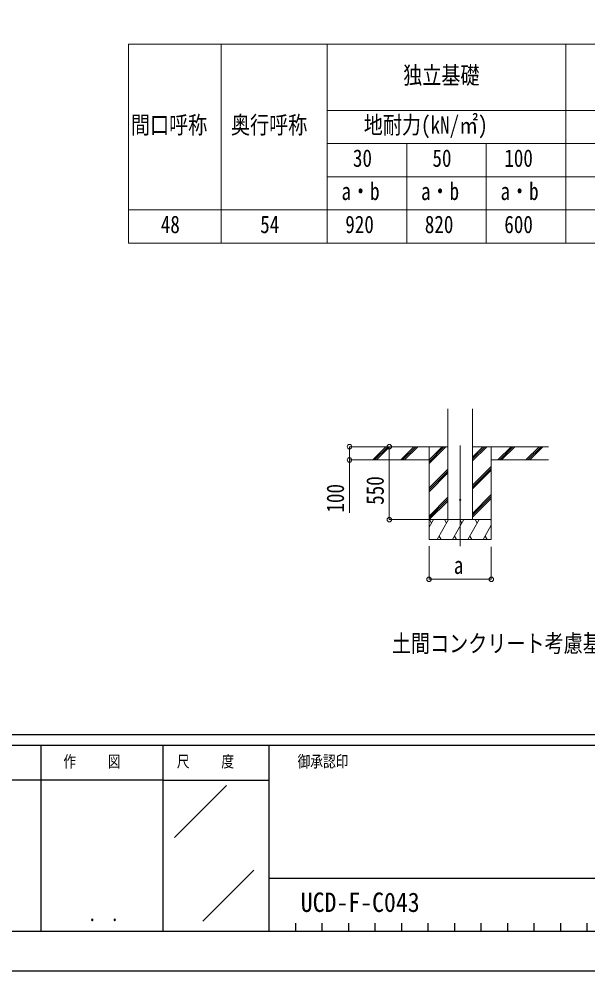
# Model space of a CAD drawing. Units: millimetres, scale not verified. Extents: x -16820 to 16820, y -11880 to 11880.
# Drawn here: x 6855 to 11148, y -11880 to -4700 of the extents above; entities that cross this region are included whole.
import ezdxf
from ezdxf.enums import TextEntityAlignment as Align

# ---------------------------------------------------------------- set-up
doc = ezdxf.new("R2010")
doc.units = ezdxf.units.MM
doc.header["$LTSCALE"] = 40
for name, color, linetype, lineweight in [('0-1_TABLE1', 7, 'Continuous', 18), ('0-3_YKK_12', 40, 'Continuous', 18), ('0-4_YKK_13', 120, 'Continuous', 18), ('0-5_YKK_A1', 120, 'Continuous', 18), ('0-6_YKK_D', 200, 'Continuous', 18)]:
    doc.layers.add(name, color=color, linetype=linetype, lineweight=lineweight)
doc.layers.add('0-2_USER1', color=92, linetype='Continuous')
doc.layers.add('0-7_YKK_ZWAK', color=134, linetype='Continuous')
doc.styles.add('ＭＳ ゴシック', font='')
doc.styles.get('ＭＳ ゴシック').set_extended_font_data('MS Gothic')

msp = doc.modelspace()

# ---------------------------------------------------------------- linework, layer by layer
at = {"layer": '0-1_TABLE1'}
for p, q in [((7680.08, -4889.02), (13680.08, -4889.02)), ((7680.08, -4889.02), (7680.08, -6389.02)), ((8380.08, -4889.02), (8380.08, -6389.02)), ((9180.08, -5389.02), (13680.08, -5389.02)), ((9180.08, -5639.02), (13680.08, -5639.02)), ((9780.08, -5639.02), (9780.08, -6389.02)), ((10380.08, -5639.02), (10380.08, -6389.02)), ((9180.08, -5889.02), (13680.08, -5889.02))]:
    msp.add_line(p, q, dxfattribs=at)
for points in [[(9180.08, -4889.02), (9180.08, -5389.02), (9180.08, -6139.02), (9180.08, -6389.02)], [(10980.08, -4889.02), (10980.08, -5389.02), (10980.08, -5639.02), (10980.08, -5889.02), (10980.08, -6389.02)], [(7680.08, -6139.02), (8380.08, -6139.02), (9180.08, -6139.02), (10380.08, -6139.02), (10980.08, -6139.02), (13680.08, -6139.02)], [(7680.08, -6389.02), (9180.08, -6389.02), (13680.08, -6389.02)]]:
    msp.add_lwpolyline(points, dxfattribs=at)
at = {"layer": '0-3_YKK_12'}
msp.add_line((10183.81, -7916.4), (10183.81, -8675.61), dxfattribs=at)
at = {"layer": '0-4_YKK_13'}
msp.add_circle((10183.81, -8325.61), 5, dxfattribs=at)
at = {"layer": '0-5_YKK_A1'}
for p, q in [((10090.06, -8475.61), (10090.06, -7640.26)), ((10277.56, -8475.61), (10277.56, -7640.26)), ((10090.06, -7925.61), (9457.86, -7925.61)), ((9524.55, -8024.21), (9623.15, -7925.61)), ((9537.29, -8025.61), (9637.29, -7925.61)), ((9551.43, -8025.61), (9651.43, -7925.61)), ((9736.68, -8024.21), (9835.28, -7925.61)), ((9749.42, -8025.61), (9849.42, -7925.61)), ((9763.56, -8025.61), (9863.56, -7925.61)), ((9948.81, -7925.61), (9948.81, -8625.61)), ((9948.81, -8052.49), (10075.69, -7925.61)), ((9948.81, -8038.35), (10061.55, -7925.61)), ((9948.81, -8024.21), (10047.41, -7925.61)), ((10277.56, -8032.11), (10384.06, -7925.61)), ((10277.56, -8017.97), (10369.92, -7925.61)), ((10277.56, -8003.82), (10355.78, -7925.61)), ((10277.56, -7925.61), (10849.43, -7925.61)), ((10418.81, -7925.61), (10418.81, -8625.61)), ((10467.91, -8025.61), (10567.91, -7925.61)), ((10482.05, -8025.61), (10582.05, -7925.61)), ((10496.19, -8025.61), (10596.19, -7925.61)), ((10680.04, -8025.61), (10780.04, -7925.61)), ((10694.18, -8025.61), (10794.18, -7925.61)), ((10708.33, -8025.61), (10808.33, -7925.61)), ((9948.81, -8025.61), (9457.86, -8025.61)), ((10418.81, -8025.61), (10849.43, -8025.61)), ((9948.81, -8236.34), (10090.06, -8095.09)), ((9948.81, -8250.48), (10090.06, -8109.23)), ((10277.56, -8215.95), (10418.81, -8074.71)), ((10277.56, -8230.1), (10418.81, -8088.85)), ((10277.56, -8244.24), (10418.81, -8102.99)), ((9948.81, -8264.62), (10090.06, -8123.37)), ((9948.81, -8448.47), (10090.06, -8307.22)), ((9948.81, -8462.61), (10090.06, -8321.36)), ((10277.56, -8428.09), (10418.81, -8286.84)), ((10277.56, -8442.23), (10418.81, -8300.98)), ((10277.56, -8456.37), (10418.81, -8315.12)), ((9949.96, -8475.61), (10090.06, -8335.5)), ((10418.81, -8475.61), (9948.81, -8475.61)), ((9948.81, -8531.78), (9981.24, -8475.61)), ((9966.24, -8501.59), (9951.24, -8475.61)), ((10010.11, -8625.61), (10096.71, -8475.61)), ((10081.71, -8501.59), (10066.71, -8475.61)), ((10125.58, -8625.61), (10212.18, -8475.61)), ((10197.18, -8501.59), (10182.18, -8475.61)), ((10241.05, -8625.61), (10327.65, -8475.61)), ((10312.65, -8501.59), (10297.65, -8475.61)), ((10356.52, -8625.61), (10418.81, -8517.72)), ((10418.81, -8485.47), (10413.12, -8475.61)), ((10025.11, -8599.63), (10040.11, -8625.61)), ((10140.58, -8599.63), (10155.58, -8625.61)), ((10256.05, -8599.63), (10271.05, -8625.61)), ((10371.52, -8599.63), (10386.52, -8625.61)), ((9948.81, -8625.61), (10418.81, -8625.61))]:
    msp.add_line(p, q, dxfattribs=at)
at = {"layer": '0-6_YKK_D'}
for p, q in [((9523.47, -7925.61), (9347.81, -7925.61)), ((9682.75, -7925.61), (9647.81, -7925.61)), ((9648.81, -7925.61), (9648.81, -8475.61)), ((9523.47, -8025.61), (9347.81, -8025.61)), ((9947.81, -8475.61), (9647.81, -8475.61)), ((9948.81, -8675.61), (9948.81, -8926.61)), ((10418.81, -8679.68), (10418.81, -8926.61)), ((9948.81, -8925.61), (10418.81, -8925.61))]:
    msp.add_line(p, q, dxfattribs=at)
msp.add_lwpolyline([(9348.81, -7925.61), (9348.81, -8025.61), (9348.81, -8424.46)], dxfattribs=at)
for centre in [(9348.81, -7925.61), (9648.81, -7925.61), (9348.81, -8025.61), (9648.81, -8475.61), (9948.81, -8925.61), (10418.81, -8925.61)]:
    msp.add_circle(centre, 17, dxfattribs=at)
at = {"layer": '0-7_YKK_ZWAK'}
for p, q in [((15580.08, -10100), (-15619.92, -10100)), ((7020.08, -10180), (7020.08, -11580)), ((7940.08, -10180), (7940.08, -11580)), ((8740.08, -10180), (7940.08, -10180)), ((12870.08, -10180), (8740.08, -10180)), ((8740.08, -10180), (8740.08, -11580)), ((7940.08, -10440), (5180.08, -10440)), ((7940.08, -10440), (8740.08, -10440)), ((8028.42, -10873.16), (8420.15, -10481.43)), ((8242.69, -11503.95), (8627.57, -11119.07)), ((8740.08, -11180), (12870.08, -11180)), ((8940.08, -11520), (8940.08, -11580)), ((9140.08, -11520), (9140.08, -11580)), ((9340.08, -11520), (9340.08, -11580)), ((9540.08, -11520), (9540.08, -11580)), ((9740.08, -11520), (9740.08, -11580)), ((9940.08, -11520), (9940.08, -11580)), ((10140.08, -11520), (10140.08, -11580)), ((10340.08, -11520), (10340.08, -11580)), ((10540.08, -11520), (10540.08, -11580)), ((10740.08, -11520), (10740.08, -11580)), ((10940.08, -11520), (10940.08, -11580)), ((11140.08, -11520), (11140.08, -11580)), ((5180.08, -11580), (7940.08, -11580)), ((7940.08, -11580), (8740.08, -11580)), ((8740.08, -11580), (12870.08, -11580))]:
    msp.add_line(p, q, dxfattribs=at)
msp.add_lwpolyline([(-16820, -11880), (16820, -11880), (16820, 11880), (-16820, 11880)], close=True, dxfattribs=at)
msp.add_lwpolyline([(7940.08, -10180), (5180.08, -10180), (5180.08, -11580)], dxfattribs=at)

# ---------------------------------------------------------------- texts
at = {"layer": '0-1_TABLE1', "style": 'ＭＳ ゴシック', "width": 0.8}
for s, p in [('独立基礎', (9753.68, -5229.02)), ('間口呼称', (7698.88, -5604.02)), ('奥行呼称', (8453.68, -5604.02)), ('地耐力(kN/㎡)', (9456.08, -5604.02)), ('30', (9374.48, -5854.02)), ('50', (9974.48, -5854.02)), ('100', (10516.88, -5854.02)), ('a・b', (9288.08, -6104.02)), ('a・b', (9888.08, -6104.02)), ('a・b', (10488.08, -6104.02)), ('48', (7924.48, -6354.02)), ('54', (8674.48, -6354.02)), ('920', (9316.88, -6354.02)), ('820', (9916.88, -6354.02)), ('600', (10516.88, -6354.02))]:
    msp.add_text(s, height=132, dxfattribs=at).set_placement(p, align=Align.BOTTOM_LEFT)
at = {"layer": '0-2_USER1', "style": 'ＭＳ ゴシック'}
for s, height, width, p in [('土間コンクリート考慮基礎の場合', 132, 0.8, (9668.31, -9515)), ('UCD-F-C043', 146.6, 0.9, (8980.42, -11478.81))]:
    msp.add_text(s, height=height, dxfattribs=dict(at, width=width)).set_placement(p, align=Align.BOTTOM_LEFT)
at = {"layer": '0-6_YKK_D', "style": 'ＭＳ ゴシック', "width": 0.8}
for s, p in [('550', (9646.59, -8363.81)), ('100', (9346.59, -8422.23))]:
    msp.add_text(s, height=132, rotation=90, dxfattribs=at).set_placement(p, align=Align.BOTTOM_LEFT)
msp.add_text('a', height=132, dxfattribs=at).set_placement((10135.81, -8924.81), align=Align.BOTTOM_LEFT)
at = {"layer": '0-7_YKK_ZWAK', "style": 'ＭＳ ゴシック', "width": 0.8}
for s, height, p in [('作     図', 87.98, (7188.88, -10370)), ('尺     度', 87.98, (8045.68, -10370)), ('御承認印', 87.98, (8956.55, -10370)), ('． ．', 103.7, (7380, -11537.41))]:
    msp.add_text(s, height=height, dxfattribs=at).set_placement(p, align=Align.BOTTOM_LEFT)

doc.saveas('drawing.dxf')
